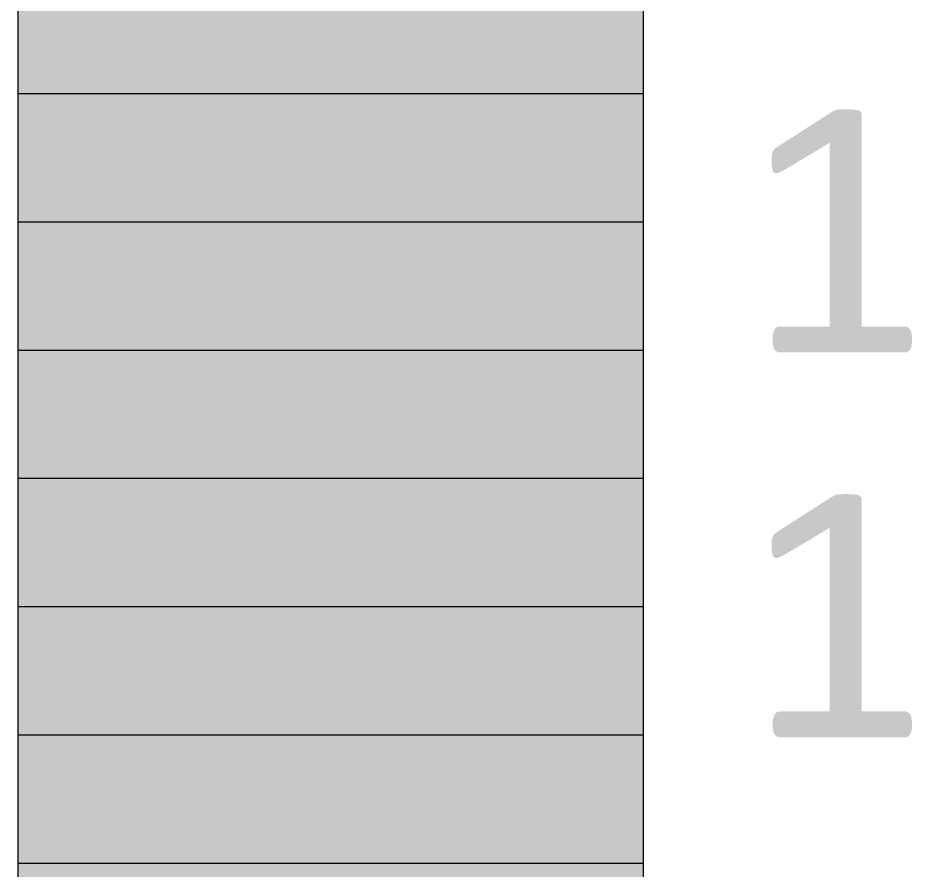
# Model space of a CAD drawing. Header units: inches. Extents: x 79.49066 to 79.49309, y 16.68944 to 16.6915.
# Drawn here: x 79.4928573 to 79.4929736, y 16.6906292 to 16.6907402 of the extents above; entities that cross this region are included whole.
import ezdxf

# ---------------------------------------------------------------- set-up
doc = ezdxf.new("R2010")
doc.units = ezdxf.units.IN
doc.header["$MEASUREMENT"] = 0
doc.layers.add('GSLAYER', color=7, linetype='CONTINUOUS')

msp = doc.modelspace()

# ---------------------------------------------------------------- hatches: boundary and pattern name
at = {"layer": 'GSLAYER', "true_color": 0xb4b4b4}
msp.add_hatch(color=253, dxfattribs=at).paths.add_polyline_path([(79.49293868, 16.69073036), (79.49293868, 16.69074706), (79.49285726, 16.69074706), (79.49285726, 16.69073036)])
at = {"layer": 'GSLAYER', "true_color": 0xb1b1b1}
msp.add_hatch(color=253, dxfattribs=at).paths.add_polyline_path([(79.49293868, 16.69071366), (79.49293868, 16.69073036), (79.49285726, 16.69073036), (79.49285726, 16.69071366)])
at = {"layer": 'GSLAYER', "true_color": 0x000000}
for points in [[(79.49296707, 16.69072391), (79.49296707, 16.69072763), (79.49296706, 16.69072777), (79.492967, 16.69072791), (79.4929669, 16.69072802), (79.49296689, 16.69072803), (79.49296679, 16.69072808), (79.49296671, 16.69072812), (79.49296667, 16.69072814), (79.49296645, 16.6907282), (79.49296625, 16.69072823), (79.4929661, 16.69072826), (79.49296592, 16.69072827), (79.49296567, 16.69072829), (79.49296567, 16.69072829), (79.49296513, 16.69072831), (79.4929644, 16.69072829), (79.4929644, 16.69072829), (79.49296413, 16.69072827), (79.49296404, 16.69072826), (79.49296389, 16.69072823), (79.49296377, 16.6907282), (79.49296353, 16.69072814), (79.4929635, 16.69072812), (79.49296339, 16.69072808), (79.4929633, 16.69072803), (79.49296329, 16.69072802), (79.49296311, 16.69072791), (79.4929629, 16.69072777), (79.49296268, 16.69072763), (79.49295688, 16.69072391)], [(79.49295608, 16.69072), (79.49295609, 16.69072), (79.49295623, 16.69072004), (79.49295641, 16.6907201), (79.49295643, 16.69072011), (79.49295663, 16.6907202), (79.49295682, 16.69072029), (79.49295687, 16.69072032), (79.49295739, 16.69072063), (79.49295809, 16.69072104), (79.49295894, 16.69072155), (79.49295958, 16.69072194), (79.49296012, 16.69072226), (79.49296057, 16.69072252), (79.49296094, 16.69072274), (79.49296125, 16.69072293), (79.49296151, 16.69072308), (79.49296176, 16.69072323), (79.492962, 16.69072337), (79.4929629, 16.69072391), (79.49295688, 16.69072391), (79.49295605, 16.69072337), (79.49295585, 16.69072323), (79.49295569, 16.69072308), (79.49295557, 16.69072293), (79.49295549, 16.69072274), (79.49295542, 16.69072252), (79.49295538, 16.69072226), (79.49295535, 16.69072194), (79.49295534, 16.69072155), (79.49295536, 16.69072104), (79.4929554, 16.69072063), (79.49295549, 16.69072032), (79.4929555, 16.69072029), (79.49295555, 16.6907202), (79.49295563, 16.69072011), (79.49295565, 16.6907201), (79.49295572, 16.69072004), (79.49295583, 16.69072), (79.49295585, 16.69072), (79.49295595, 16.69071999)], [(79.49296707, 16.6907), (79.49296707, 16.69072391), (79.4929629, 16.69072391), (79.4929629, 16.6907)], [(79.49297276, 16.69069665), (79.49297293, 16.69069667), (79.49297309, 16.69069674), (79.49297324, 16.69069685), (79.49297337, 16.69069702), (79.49297348, 16.69069724), (79.49297356, 16.69069753), (79.49297362, 16.69069788), (79.49297363, 16.6906983), (79.49297362, 16.69069871), (79.49297357, 16.69069906), (79.4929735, 16.69069934), (79.4929734, 16.69069958), (79.49297328, 16.69069976), (79.49297312, 16.69069989), (79.49297295, 16.69069998), (79.49297276, 16.6907), (79.49295634, 16.6907), (79.49295615, 16.69069998), (79.49295598, 16.69069989), (79.49295584, 16.69069976), (79.49295572, 16.69069958), (79.49295562, 16.69069934), (79.49295554, 16.69069906), (79.49295548, 16.69069871), (79.49295546, 16.6906983), (79.49295548, 16.69069788), (79.49295554, 16.69069753), (79.49295562, 16.69069724), (79.49295574, 16.69069702), (79.49295588, 16.69069685), (79.49295602, 16.69069674), (79.49295617, 16.69069667), (79.49295634, 16.69069665)], [(79.49296707, 16.69067381), (79.49296707, 16.69067752), (79.49296706, 16.69067767), (79.492967, 16.6906778), (79.4929669, 16.69067791), (79.49296689, 16.69067792), (79.49296679, 16.69067798), (79.49296671, 16.69067802), (79.49296667, 16.69067803), (79.49296645, 16.6906781), (79.49296625, 16.69067813), (79.4929661, 16.69067816), (79.49296592, 16.69067817), (79.49296567, 16.69067819), (79.49296567, 16.69067819), (79.49296513, 16.6906782), (79.4929644, 16.69067819), (79.4929644, 16.69067819), (79.49296413, 16.69067817), (79.49296404, 16.69067816), (79.49296389, 16.69067813), (79.49296377, 16.6906781), (79.49296353, 16.69067803), (79.4929635, 16.69067802), (79.49296339, 16.69067798), (79.4929633, 16.69067792), (79.49296329, 16.69067791), (79.49296311, 16.6906778), (79.4929629, 16.69067767), (79.49296268, 16.69067752), (79.49295688, 16.69067381)], [(79.49295608, 16.6906699), (79.49295609, 16.6906699), (79.49295623, 16.69066994), (79.49295641, 16.69066999), (79.49295643, 16.69067), (79.49295663, 16.6906701), (79.49295682, 16.69067019), (79.49295687, 16.69067021), (79.49295739, 16.69067053), (79.49295809, 16.69067094), (79.49295894, 16.69067145), (79.49295958, 16.69067183), (79.49296012, 16.69067215), (79.49296057, 16.69067242), (79.49296094, 16.69067264), (79.49296125, 16.69067282), (79.49296151, 16.69067298), (79.49296176, 16.69067313), (79.492962, 16.69067327), (79.4929629, 16.69067381), (79.49295688, 16.69067381), (79.49295605, 16.69067327), (79.49295585, 16.69067313), (79.49295569, 16.69067298), (79.49295557, 16.69067282), (79.49295549, 16.69067264), (79.49295542, 16.69067242), (79.49295538, 16.69067215), (79.49295535, 16.69067183), (79.49295534, 16.69067145), (79.49295536, 16.69067094), (79.4929554, 16.69067053), (79.49295549, 16.69067021), (79.4929555, 16.69067019), (79.49295555, 16.6906701), (79.49295563, 16.69067), (79.49295565, 16.69066999), (79.49295572, 16.69066994), (79.49295583, 16.6906699), (79.49295585, 16.6906699), (79.49295595, 16.69066988)], [(79.49296707, 16.6906499), (79.49296707, 16.69067381), (79.4929629, 16.69067381), (79.4929629, 16.6906499)], [(79.49297276, 16.69064655), (79.49297293, 16.69064657), (79.49297309, 16.69064663), (79.49297324, 16.69064675), (79.49297337, 16.69064691), (79.49297348, 16.69064714), (79.49297356, 16.69064742), (79.49297362, 16.69064778), (79.49297363, 16.6906482), (79.49297362, 16.69064861), (79.49297357, 16.69064895), (79.4929735, 16.69064924), (79.4929734, 16.69064948), (79.49297328, 16.69064966), (79.49297312, 16.69064979), (79.49297295, 16.69064987), (79.49297276, 16.6906499), (79.49295634, 16.6906499), (79.49295615, 16.69064987), (79.49295598, 16.69064979), (79.49295584, 16.69064966), (79.49295572, 16.69064948), (79.49295562, 16.69064924), (79.49295554, 16.69064895), (79.49295548, 16.69064861), (79.49295546, 16.6906482), (79.49295548, 16.69064778), (79.49295554, 16.69064742), (79.49295562, 16.69064714), (79.49295574, 16.69064691), (79.49295588, 16.69064675), (79.49295602, 16.69064663), (79.49295617, 16.69064657), (79.49295634, 16.69064655)]]:
    msp.add_hatch(color=18, dxfattribs=at).paths.add_polyline_path(points)
at = {"layer": 'GSLAYER', "true_color": 0xaeaeae}
msp.add_hatch(color=253, dxfattribs=at).paths.add_polyline_path([(79.49293868, 16.69069696), (79.49293868, 16.69071366), (79.49285726, 16.69071366), (79.49285726, 16.69069696)])
at = {"layer": 'GSLAYER', "true_color": 0xaaaaaa}
msp.add_hatch(color=253, dxfattribs=at).paths.add_polyline_path([(79.49293868, 16.69068026), (79.49293868, 16.69069696), (79.49285726, 16.69069696), (79.49285726, 16.69068026)])
at = {"layer": 'GSLAYER', "true_color": 0xa7a7a7}
msp.add_hatch(color=253, dxfattribs=at).paths.add_polyline_path([(79.49293868, 16.69066355), (79.49293868, 16.69068026), (79.49285726, 16.69068026), (79.49285726, 16.69066355)])
at = {"layer": 'GSLAYER', "true_color": 0xa4a4a4}
msp.add_hatch(color=253, dxfattribs=at).paths.add_polyline_path([(79.49293868, 16.69064685), (79.49293868, 16.69066355), (79.49285726, 16.69066355), (79.49285726, 16.69064685)])
at = {"layer": 'GSLAYER', "true_color": 0xa1a1a1}
msp.add_hatch(color=253, dxfattribs=at).paths.add_polyline_path([(79.49293868, 16.69063015), (79.49293868, 16.69064685), (79.49285726, 16.69064685), (79.49285726, 16.69063015)])
at = {"layer": 'GSLAYER', "true_color": 0x9d9d9d}
msp.add_hatch(color=253, dxfattribs=at).paths.add_polyline_path([(79.49293868, 16.69061345), (79.49293868, 16.69063015), (79.49285726, 16.69063015), (79.49285726, 16.69061345)])

# ---------------------------------------------------------------- linework, layer by layer
at = {"layer": 'GSLAYER', "color": 18, "true_color": 0x000000, "flags": 128}
msp.add_lwpolyline([(79.49285726, 16.68981181), (79.49293868, 16.68981181), (79.49293868, 16.69111448), (79.49285726, 16.69111448)], close=True, dxfattribs=at)
at = {"layer": 'GSLAYER', "color": 253, "true_color": 0xb3b3b3, "flags": 128}
for points in [[(79.49285726, 16.69073036), (79.49293868, 16.69073036)], [(79.49285726, 16.69071366), (79.49293868, 16.69071366)], [(79.49285726, 16.69069696), (79.49293868, 16.69069696)], [(79.49285726, 16.69068026), (79.49293868, 16.69068026)], [(79.49285726, 16.69066355), (79.49293868, 16.69066355)], [(79.49285726, 16.69064685), (79.49293868, 16.69064685)]]:
    msp.add_lwpolyline(points, dxfattribs=at)
at = {"layer": 'GSLAYER', "color": 18, "true_color": 0x000000, "flags": 128}
msp.add_lwpolyline([(79.49285726, 16.69063015), (79.49293868, 16.69063015)], dxfattribs=at)

doc.saveas('drawing.dxf')
